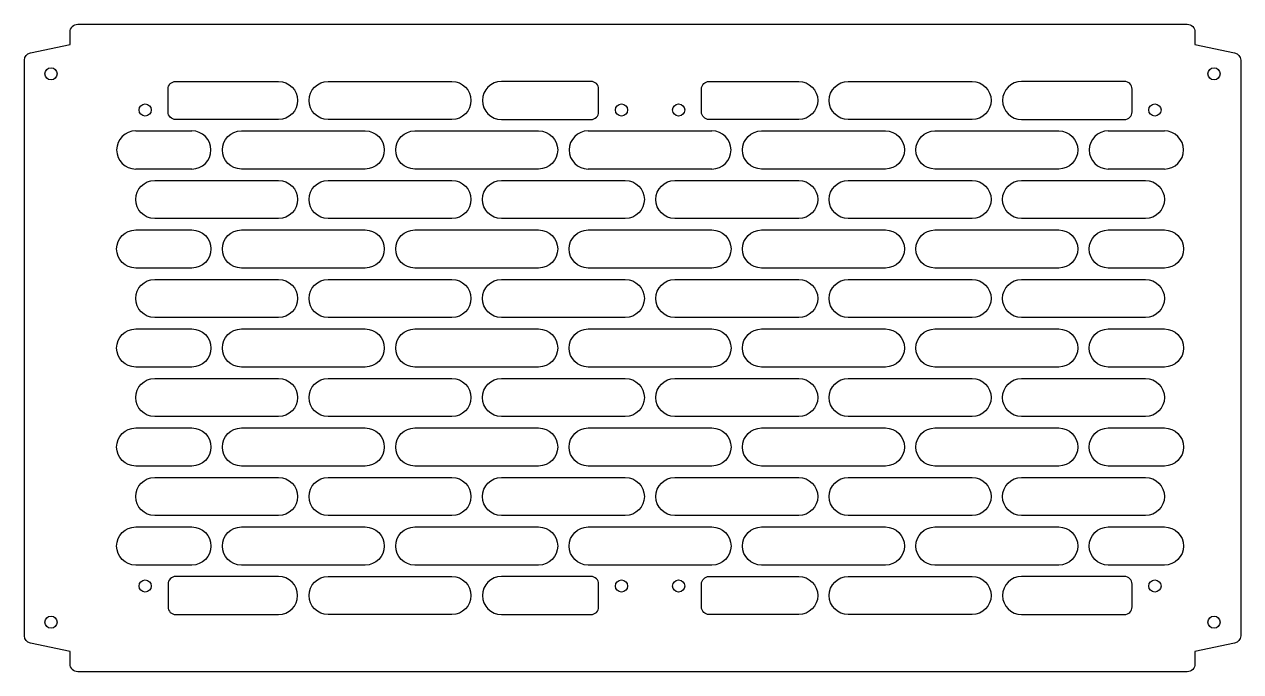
# Model space of a CAD drawing. Header units: millimetres. Extents: x -332 to -13, y -162 to 8.
import ezdxf

# ---------------------------------------------------------------- set-up
doc = ezdxf.new("R2010")
doc.units = ezdxf.units.MM
doc.layers.get('0').update_dxf_attribs({"linetype": 'CONTINUOUS'})

msp = doc.modelspace()

# ---------------------------------------------------------------- linework, layer by layer
for p, q in [((-303, -20), (-288.25, -20)), ((-184.25, -20), (-151.75, -20)), ((-47.75, -20), (-33, -20)), ((-288.25, -30), (-303, -30)), ((-151.75, -30), (-184.25, -30)), ((-33, -30), (-47.75, -30))]:
    msp.add_line(p, q)
for points in [[(-25, -156.69), (-25, -160, -0.414214), (-27, -162), (-318.22, -162, -0.414214), (-320.22, -160), (-320.22, -156.69), (-330.63, -154.53, -0.355257), (-332.22, -152.57), (-332.22, -1.43, -0.355257), (-330.63, 0.53), (-320.22, 2.69), (-320.22, 6, -0.414214), (-318.22, 8), (-27, 8, -0.414214), (-25, 6), (-25, 2.69), (-14.59, 0.53, -0.355257), (-13, -1.43), (-13, -152.57, -0.355257), (-14.59, -154.53)], [(-265.5, -7, -1), (-265.5, -17), (-292.5, -17, -0.414214), (-294.5, -15), (-294.5, -9, -0.414214), (-292.5, -7)], [(-220, -7, -1), (-220, -17), (-252.5, -17, -1), (-252.5, -7)], [(-207, -17), (-183.5, -17, 0.414214), (-181.5, -15), (-181.5, -9, 0.414214), (-183.5, -7), (-207, -7, 1)], [(-129, -7, -1), (-129, -17), (-152.5, -17, -0.414214), (-154.5, -15), (-154.5, -9, -0.414214), (-152.5, -7)], [(-83.5, -7, -1), (-83.5, -17), (-116, -17, -1), (-116, -7)], [(-41.5, -15), (-41.5, -9, 0.414214), (-43.5, -7), (-70.5, -7, 1), (-70.5, -17), (-43.5, -17, 0.414214)], [(-242.75, -20, -1), (-242.75, -30), (-275.25, -30, -1), (-275.25, -20)], [(-197.25, -20, -1), (-197.25, -30), (-229.75, -30, -1), (-229.75, -20)], [(-106.25, -20, -1), (-106.25, -30), (-138.75, -30, -1), (-138.75, -20)], [(-60.75, -20, -1), (-60.75, -30), (-93.25, -30, -1), (-93.25, -20)], [(-265.5, -33, -1), (-265.5, -43), (-298, -43, -1), (-298, -33)], [(-220, -33, -1), (-220, -43), (-252.5, -43, -1), (-252.5, -33)], [(-174.5, -33, -1), (-174.5, -43), (-207, -43, -1), (-207, -33)], [(-129, -33, -1), (-129, -43), (-161.5, -43, -1), (-161.5, -33)], [(-83.5, -33, -1), (-83.5, -43), (-116, -43, -1), (-116, -33)], [(-38, -33, -1), (-38, -43), (-70.5, -43, -1), (-70.5, -33)], [(-288.25, -46, -1), (-288.25, -56), (-303, -56, -1), (-303, -46)], [(-242.75, -46, -1), (-242.75, -56), (-275.25, -56, -1), (-275.25, -46)], [(-197.25, -46, -1), (-197.25, -56), (-229.75, -56, -1), (-229.75, -46)], [(-151.75, -46, -1), (-151.75, -56), (-184.25, -56, -1), (-184.25, -46)], [(-106.25, -46, -1), (-106.25, -56), (-138.75, -56, -1), (-138.75, -46)], [(-60.75, -46, -1), (-60.75, -56), (-93.25, -56, -1), (-93.25, -46)], [(-33, -46, -1), (-33, -56), (-47.75, -56, -1), (-47.75, -46)], [(-265.5, -59, -1), (-265.5, -69), (-298, -69, -1), (-298, -59)], [(-220, -59, -1), (-220, -69), (-252.5, -69, -1), (-252.5, -59)], [(-174.5, -59, -1), (-174.5, -69), (-207, -69, -1), (-207, -59)], [(-129, -59, -1), (-129, -69), (-161.5, -69, -1), (-161.5, -59)], [(-83.5, -59, -1), (-83.5, -69), (-116, -69, -1), (-116, -59)], [(-38, -59, -1), (-38, -69), (-70.5, -69, -1), (-70.5, -59)], [(-288.25, -72, -1), (-288.25, -82), (-303, -82, -1), (-303, -72)], [(-242.75, -72, -1), (-242.75, -82), (-275.25, -82, -1), (-275.25, -72)], [(-197.25, -72, -1), (-197.25, -82), (-229.75, -82, -1), (-229.75, -72)], [(-151.75, -72, -1), (-151.75, -82), (-184.25, -82, -1), (-184.25, -72)], [(-106.25, -72, -1), (-106.25, -82), (-138.75, -82, -1), (-138.75, -72)], [(-60.75, -72, -1), (-60.75, -82), (-93.25, -82, -1), (-93.25, -72)], [(-33, -72, -1), (-33, -82), (-47.75, -82, -1), (-47.75, -72)], [(-265.5, -85, -1), (-265.5, -95), (-298, -95, -1), (-298, -85)], [(-220, -85, -1), (-220, -95), (-252.5, -95, -1), (-252.5, -85)], [(-174.5, -85, -1), (-174.5, -95), (-207, -95, -1), (-207, -85)], [(-129, -85, -1), (-129, -95), (-161.5, -95, -1), (-161.5, -85)], [(-83.5, -85, -1), (-83.5, -95), (-116, -95, -1), (-116, -85)], [(-38, -85, -1), (-38, -95), (-70.5, -95, -1), (-70.5, -85)], [(-288.25, -98, -1), (-288.25, -108), (-303, -108, -1), (-303, -98)], [(-242.75, -98, -1), (-242.75, -108), (-275.25, -108, -1), (-275.25, -98)], [(-197.25, -98, -1), (-197.25, -108), (-229.75, -108, -1), (-229.75, -98)], [(-151.75, -98, -1), (-151.75, -108), (-184.25, -108, -1), (-184.25, -98)], [(-106.25, -98, -1), (-106.25, -108), (-138.75, -108, -1), (-138.75, -98)], [(-60.75, -98, -1), (-60.75, -108), (-93.25, -108, -1), (-93.25, -98)], [(-33, -98, -1), (-33, -108), (-47.75, -108, -1), (-47.75, -98)], [(-265.5, -111, -1), (-265.5, -121), (-298, -121, -1), (-298, -111)], [(-220, -111, -1), (-220, -121), (-252.5, -121, -1), (-252.5, -111)], [(-174.5, -111, -1), (-174.5, -121), (-207, -121, -1), (-207, -111)], [(-129, -111, -1), (-129, -121), (-161.5, -121, -1), (-161.5, -111)], [(-83.5, -111, -1), (-83.5, -121), (-116, -121, -1), (-116, -111)], [(-38, -111, -1), (-38, -121), (-70.5, -121, -1), (-70.5, -111)], [(-303, -134, -1), (-303, -124), (-288.25, -124, -1), (-288.25, -134)], [(-275.25, -134, -1), (-275.25, -124), (-242.75, -124, -1), (-242.75, -134)], [(-197.25, -124, -1), (-197.25, -134), (-229.75, -134, -1), (-229.75, -124)], [(-151.75, -124, -1), (-151.75, -134), (-184.25, -134, -1), (-184.25, -124)], [(-106.25, -124, -1), (-106.25, -134), (-138.75, -134, -1), (-138.75, -124)], [(-60.75, -124, -1), (-60.75, -134), (-93.25, -134, -1), (-93.25, -124)], [(-33, -124, -1), (-33, -134), (-47.75, -134, -1), (-47.75, -124)], [(-265.5, -137), (-292.5, -137, 0.414214), (-294.5, -139), (-294.5, -145, 0.414214), (-292.5, -147), (-265.5, -147, 1)], [(-220, -137, -1), (-220, -147), (-252.5, -147, -1), (-252.5, -137)], [(-181.5, -145), (-181.5, -139, 0.414214), (-183.5, -137), (-207, -137, 1), (-207, -147), (-183.5, -147, 0.414214)], [(-129, -137, -1), (-129, -147), (-152.5, -147, -0.414214), (-154.5, -145), (-154.5, -139, -0.414214), (-152.5, -137)], [(-83.5, -137, -1), (-83.5, -147), (-116, -147, -1), (-116, -137)], [(-41.5, -145), (-41.5, -139, 0.414214), (-43.5, -137), (-70.5, -137, 1), (-70.5, -147), (-43.5, -147, 0.414214)]]:
    msp.add_lwpolyline(points, format="xyb", close=True)
for centre in [(-325.22, -5), (-20, -5), (-300.5, -14.5), (-175.5, -14.5), (-160.5, -14.5), (-35.5, -14.5), (-300.5, -139.5), (-175.5, -139.5), (-160.5, -139.5), (-35.5, -139.5), (-325.22, -149), (-20, -149)]:
    msp.add_circle(centre, 1.6)
for centre, start, end in [((-303, -25), 90, 270), ((-288.25, -25), -90, 90), ((-184.25, -25), 90, 270), ((-151.75, -25), -90, 90), ((-47.75, -25), 90, 270), ((-33, -25), -90, 90)]:
    msp.add_arc(centre, 5, start, end)

doc.saveas('drawing.dxf')
